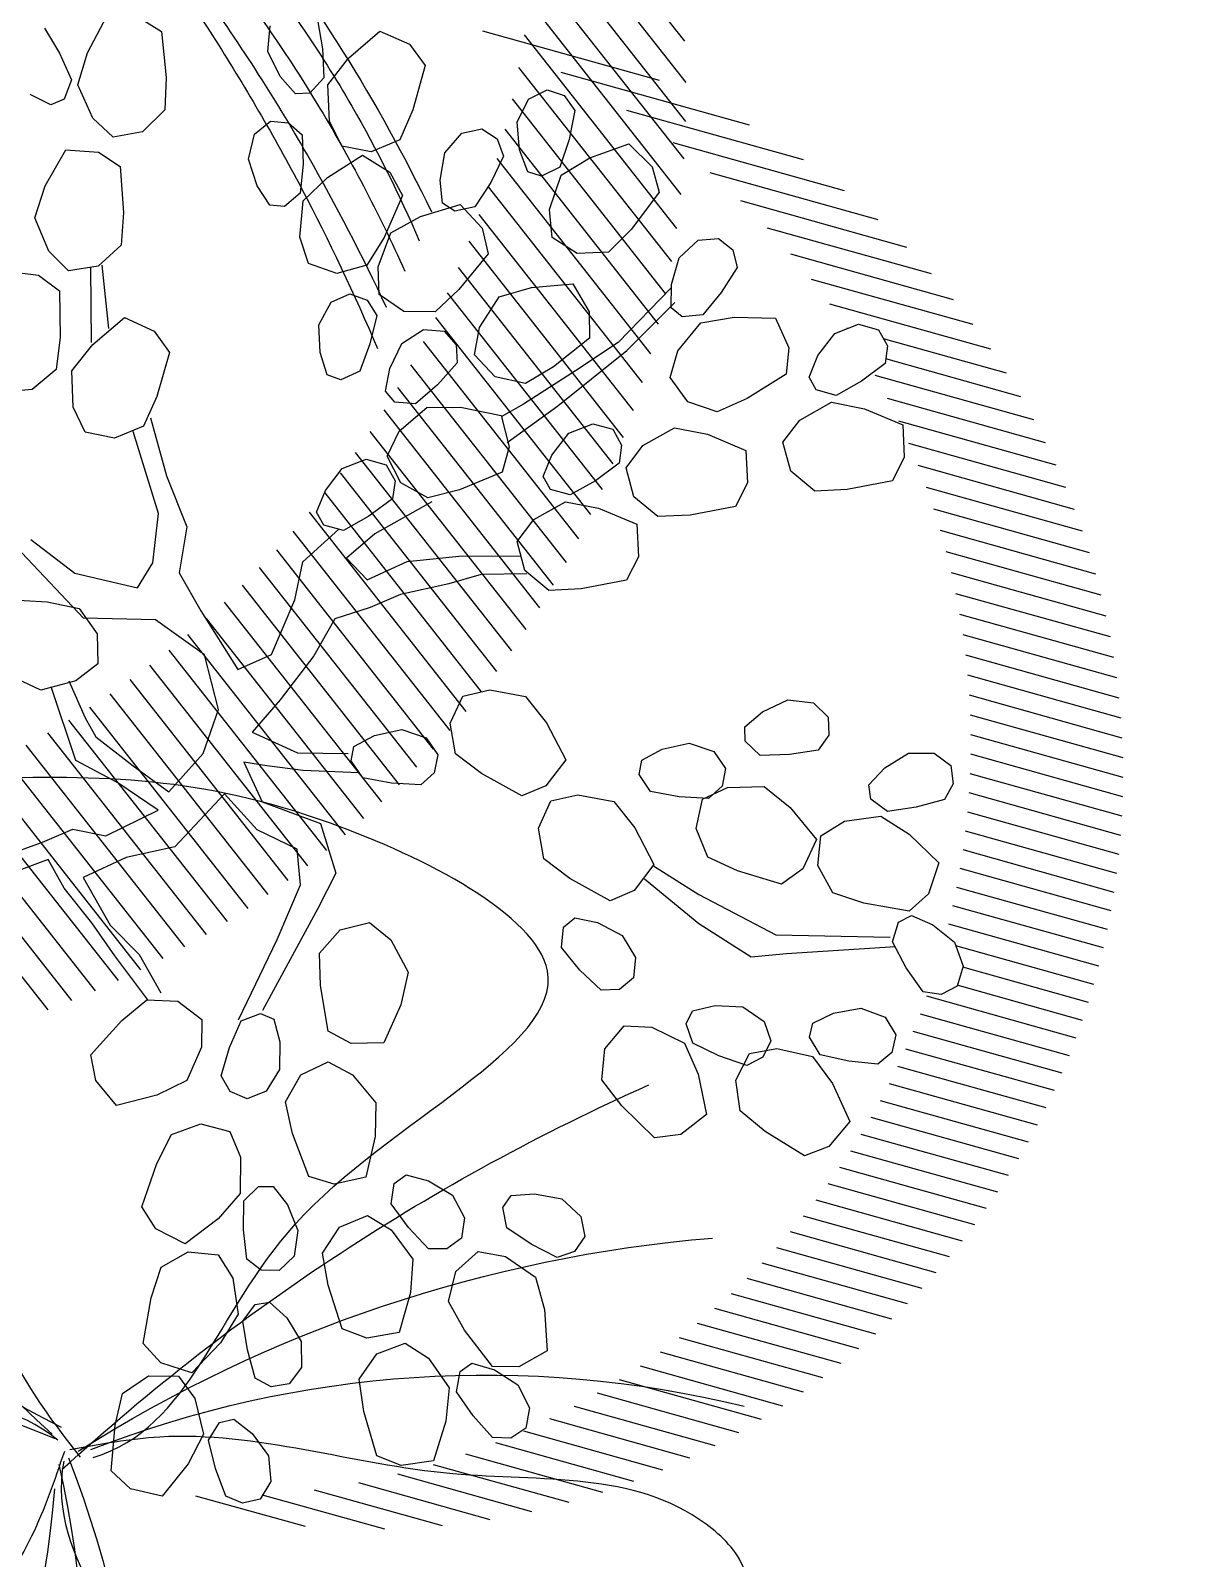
# Model space of a CAD drawing. Extents: x -809667 to 586099, y 3084146 to 3634412.
# Drawn here: x 381306.51 to 381307.657, y 3084282.553 to 3084284.054 of the extents above; entities that cross this region are included whole.
import ezdxf

# ---------------------------------------------------------------- set-up
doc = ezdxf.new("R2010")
doc.units = 0
doc.header["$LTSCALE"] = 0.5
doc.layers.get('0').update_dxf_attribs({"linetype": 'CONTINUOUS'})
for name, color, linetype in [('文字', 7, 'CONTINUOUS'), ('树', 3, 'CONTINUOUS'), ('树木', 94, 'CONTINUOUS')]:
    doc.layers.add(name, color=color, linetype=linetype)

# ---------------------------------------------------------------- blocks, each defined once
blk = doc.blocks.new('紫薇')
at = {"color": 0}
for p, q in [((132.7, 461), (133.3, 441.5)), ((149.5, 432.7), (172.7, 447.5)), ((133.3, 441.5), (131.5, 422.2)), ((191, 436.1), (199.3, 420.8)), ((111.4, 414.4), (102.9, 427.3)), ((133.5, 417.2), (149.5, 432.7)), ((131.5, 422.2), (121, 413.5)), ((131.3, 393.1), (133.5, 417.2)), ((199.3, 420.8), (187, 392.8)), ((121, 413.5), (111.4, 414.4)), ((136.9, 375.6), (131.3, 393.1)), ((187, 392.8), (175.6, 374.5)), ((254.3, 374.8), (264, 388.8)), ((81.9, 369.5), (105.5, 383.7)), ((105.5, 383.7), (123.5, 371.7)), ((155.7, 369), (136.9, 375.6)), ((293.2, 377), (286.7, 358.6)), ((65.5, 354.4), (81.9, 369.5)), ((123.5, 371.7), (131.4, 356.2)), ((175.6, 374.5), (155.7, 369)), ((253.2, 356.4), (254.3, 374.8)), ((131.4, 356.2), (118.3, 328.6)), ((256.5, 341.3), (253.2, 356.4)), ((286.7, 358.6), (278.1, 341.3)), ((62.6, 330.5), (65.5, 354.4)), ((298.6, 344.6), (325.6, 350)), ((325.6, 350), (338.6, 332.8)), ((265.1, 337), (256.5, 341.3)), ((278.1, 341.3), (265.1, 337)), ((267.3, 314.3), (278.1, 335.9)), ((278.1, 335.9), (298.6, 344.6)), ((31.4, 332.9), (48.8, 320)), ((67.7, 312.8), (62.6, 330.5)), ((118.3, 328.6), (106.4, 310.5)), ((208.1, 318.7), (219.7, 331.2)), ((219.7, 331.2), (233.1, 333.7)), ((233.1, 333.7), (243, 326.8)), ((243, 326.8), (246.9, 315.4)), ((338.6, 332.8), (340.8, 315.5)), ((48.8, 320), (55.8, 304.1)), ((204.4, 300.6), (208.1, 318.7)), ((246.9, 315.4), (237.9, 298.1)), ((340.8, 315.5), (319.2, 293.8)), ((471.3, 230.6), (385.3, 316.6)), ((57.6, 263.9), (81.7, 307.4)), ((86.3, 305.7), (67.7, 312.8)), ((72.1, 266.3), (89, 305)), ((106.4, 310.5), (86.3, 305.7)), ((266.3, 295.9), (267.3, 314.3)), ((55.8, 304.1), (41.2, 277.2)), ((205.5, 285.2), (204.4, 300.6)), ((237.9, 298.1), (226.9, 282.2)), ((281.4, 283), (266.3, 295.9)), ((213.5, 279.7), (205.5, 285.2)), ((247.7, 282.5), (275.2, 284.1)), ((275.2, 284.1), (285.6, 265.2)), ((319.2, 293.8), (301.9, 280.8)), ((41.2, 277.2), (28.4, 259.8)), ((212.4, 256.9), (226.1, 276.8)), ((226.9, 282.2), (213.5, 279.7)), ((226.1, 276.8), (247.7, 282.5)), ((301.9, 280.8), (281.4, 283)), ((8.1, 256), (-10.1, 264.1)), ((57.7, 262.3), (84.7, 267.5)), ((84.7, 267.5), (97.5, 250)), ((285.6, 265.2), (285.3, 247.7)), ((323.7, 258.6), (339.8, 264.3)), ((339.8, 264.3), (352.8, 260.3)), ((508.8, 175.5), (417.1, 267.1)), ((28.4, 259.8), (8.1, 256)), ((26, 232.4), (37.1, 253.9)), ((37.1, 253.9), (57.7, 262.3)), ((208.8, 238.9), (212.4, 256.9)), ((312.1, 244.3), (323.7, 258.6)), ((352.8, 260.3), (358.4, 249.6)), ((375.4, 252.7), (389.5, 262.3)), ((389.5, 262.3), (403.2, 261.7)), ((403.2, 261.7), (411.3, 252.8)), ((97.5, 250), (99.5, 232.7)), ((285.3, 247.7), (260.9, 229.4)), ((305.9, 230.1), (312.1, 244.3)), ((358.4, 249.6), (356.5, 237.6)), ((367.8, 235.9), (375.4, 252.7)), ((411.3, 252.8), (412.5, 240.7)), ((221.9, 223.9), (208.8, 238.9)), ((356.5, 237.6), (340.5, 226.5)), ((365.4, 220.7), (367.8, 235.9)), ((412.5, 240.7), (399.8, 225.9)), ((24.8, 214), (26, 232.4)), ((99.5, 232.7), (77.7, 211.3)), ((241.9, 218.9), (221.9, 223.9)), ((260.9, 229.4), (241.9, 218.9)), ((247.9, 214.3), (266.4, 229.8)), ((266.4, 229.8), (288.7, 229.6)), ((288.7, 229.6), (315.6, 223.8)), ((310.3, 221.6), (305.9, 230.1)), ((315.6, 223.8), (320.6, 202.8)), ((340.5, 226.5), (323.4, 217.5)), ((399.8, 225.9), (385.5, 212.9)), ((528.7, 137.8), (442.7, 223.9)), ((39.8, 200.9), (24.8, 214)), ((239.6, 197.9), (247.9, 214.3)), ((323.4, 217.5), (310.3, 221.6)), ((371.9, 213.5), (365.4, 220.7)), ((385.5, 212.9), (371.9, 213.5)), ((77.7, 211.3), (60.3, 198.5)), ((194.8, 200.1), (209.3, 209.1)), ((209.3, 209.1), (222.9, 207.9)), ((222.9, 207.9), (230.7, 198.7)), ((320.6, 202.8), (315.7, 186.1)), ((365.7, 191.6), (383.6, 207.9)), ((383.6, 207.9), (405.9, 208.5)), ((405.9, 208.5), (433, 203.9)), ((433, 203.9), (438.9, 183.1)), ((60.3, 198.5), (39.8, 200.9)), ((40.7, 143.1), (52.7, 198.7)), ((67.2, 201.1), (57.6, 162.4)), ((186.5, 183.7), (194.8, 200.1)), ((230.7, 198.7), (231.3, 186.6)), ((248.3, 180), (239.6, 197.9)), ((183.4, 168.5), (186.5, 183.7)), ((231.3, 186.6), (218.1, 172.4)), ((315.7, 186.1), (287.3, 174.9)), ((358.1, 174.8), (365.7, 191.6)), ((438.9, 183.1), (434.7, 166.2)), ((542.3, 106.5), (458.9, 190)), ((266.3, 169.8), (248.3, 180)), ((287.3, 174.9), (266.3, 169.8)), ((367.5, 157.3), (358.1, 174.8)), ((-36.7, 106.9), (-51.2, 164.9)), ((-41.5, 169.7), (-27, 135.9)), ((57.6, 162.4), (52.7, 126.2)), ((189.7, 161.1), (183.4, 168.5)), ((218.1, 172.4), (203.3, 159.9)), ((221.6, 151.8), (236.8, 162.3)), ((236.8, 162.3), (253.8, 163.3)), ((253.8, 163.3), (265.2, 155.7)), ((434.7, 166.2), (406.7, 153.8)), ((203.3, 159.9), (189.7, 161.1)), ((265.2, 155.7), (267.6, 143.9)), ((286.8, 146.4), (308.2, 157.6)), ((308.2, 157.6), (329.9, 152.6)), ((329.9, 152.6), (355, 141.2)), ((385.9, 147.9), (367.5, 157.3)), ((406.7, 153.8), (385.9, 147.9)), ((552.4, 78.8), (470.5, 160.7)), ((-78.2, 144.7), (-52.5, 128.2)), ((21.3, 116.5), (40.7, 143.1)), ((211.7, 140), (221.6, 151.8)), ((267.6, 143.9), (262.4, 133)), ((275.1, 132.1), (286.8, 146.4)), ((-27, 135.9), (4.4, 106.9)), ((213.6, 130.5), (211.7, 140)), ((262.4, 133), (244, 126.8)), ((279.8, 112.7), (275.1, 132.1)), ((355, 141.2), (355.4, 119.6)), ((559.9, 53.6), (479.1, 134.4)), ((-52.5, 128.2), (-36.1, 114.1)), ((52.7, 126.2), (33.4, 102.1)), ((225, 122.9), (213.6, 130.5)), ((244, 126.8), (225, 122.9)), ((411.8, 108.8), (424.9, 121.7)), ((424.9, 121.7), (441.6, 125.6)), ((441.6, 125.6), (454.1, 120)), ((-36.1, 114.1), (-33.9, 93.6)), ((4.4, 106.9), (21.3, 116.5)), ((191.6, 102), (206.7, 112.4)), ((206.7, 112.4), (230.4, 117.2)), ((230.4, 117.2), (249.9, 106.4)), ((295.2, 99), (279.8, 112.7)), ((355.4, 119.6), (347, 104.3)), ((454.1, 120), (458.5, 108.8)), ((4.4, 82.7), (-36.7, 106.9)), ((33.4, 102.1), (33.4, 73.1)), ((132.5, 92.4), (144.6, 102.1)), ((144.6, 102.1), (161.5, 109.3)), ((161.5, 109.3), (178.4, 106.9)), ((178.4, 106.9), (188.1, 97.2)), ((190.7, 82.1), (191.6, 102)), ((249.9, 106.4), (270.8, 88.4)), ((347, 104.3), (316.8, 99.4)), ((410.5, 106.9), (362.1, 92.4)), ((404, 95.4), (411.8, 108.8)), ((458.5, 108.8), (455.2, 97.1)), ((565.7, 30.2), (485.7, 110.1)), ((-84.9, 79.2), (-97.7, 97.4)), ((-33.9, 93.6), (-43.3, 76)), ((132.5, 82.7), (132.5, 92.4)), ((188.1, 97.2), (188.1, 85.1)), ((316.8, 99.4), (295.2, 99)), ((362.1, 92.4), (328.3, 90)), ((364.5, 85.1), (408, 97.2)), ((407.5, 86.4), (404, 95.4)), ((455.2, 97.1), (438, 87.9)), ((21.3, 46.5), (4.4, 82.7)), ((142.2, 73.1), (132.5, 82.7)), ((188.1, 85.1), (180.8, 75.5)), ((201.6, 64.6), (190.7, 82.1)), ((270.8, 88.4), (265.1, 67.5)), ((287.2, 87.6), (270.3, 87.6)), ((328.3, 90), (287.2, 87.6)), ((306.5, 75.5), (364.5, 85.1)), ((420, 80.9), (407.5, 86.4)), ((438, 87.9), (420, 80.9)), ((570, 8.1), (490.7, 87.5)), ((-87.5, 27.2), (-77.8, 77.9)), ((-61.5, 73.2), (-84.9, 79.2)), ((-65.7, 75.5), (-68.1, 48.9)), ((-43.3, 76), (-61.5, 73.2)), ((33.4, 73.1), (35.8, 27.2)), ((108.3, 68.2), (139.8, 75.5)), ((161.5, 73.1), (142.2, 73.1)), ((180.8, 75.5), (161.5, 73.1)), ((265.4, 70.7), (306.5, 75.5)), ((393.8, 68.2), (416.4, 76.9)), ((416.4, 76.9), (437.4, 69.5)), ((91.4, 48.9), (108.3, 68.2)), ((159.1, 61), (134.9, 56.2)), ((202.6, 61), (159.1, 61)), ((222.5, 58.9), (201.6, 64.6)), ((265.1, 67.5), (252.8, 55.2)), ((380.7, 55.3), (393.8, 68.2)), ((437.4, 69.5), (461, 55.4)), ((573.2, -12.7), (494.4, 66.1)), ((134.9, 56.2), (139.8, 36.8)), ((252.8, 55.2), (222.5, 58.9)), ((287.2, 48.9), (304.1, 56.2)), ((304.1, 56.2), (321, 53.7)), ((321, 53.7), (330.7, 44.1)), ((383.1, 35.6), (380.7, 55.3)), ((461, 55.4), (459, 33.9)), ((-68.1, 48.9), (-68.1, 34.4)), ((11.6, 10.3), (21.3, 46.5)), ((60, 24.8), (91.4, 48.9)), ((275.1, 39.3), (287.2, 48.9)), ((330.7, 44.1), (330.7, 32)), ((575.4, -32.6), (497, 45.8)), ((-68.1, 34.4), (-56, 5.4)), ((139.8, 36.8), (168.8, 34.4)), ((168.8, 34.4), (202.6, 19.9)), ((275.1, 29.6), (275.1, 39.3)), ((330.7, 32), (323.4, 22.3)), ((396.9, 20.2), (383.1, 35.6)), ((459, 33.9), (448.9, 19.6)), ((-70.5, 0.6), (-87.5, 27.2)), ((35.8, 27.2), (60, 24.8)), ((108.3, 24.8), (84.2, 10.3)), ((132.5, 19.9), (108.3, 24.8)), ((284.8, 19.9), (275.1, 29.6)), ((323.4, 22.3), (304.1, 19.9)), ((325.9, 17.5), (342.8, 24.8)), ((342.8, 24.8), (367, 24.8)), ((367, 24.8), (383.9, 10.3)), ((473.3, 19.9), (490.2, 27.2)), ((490.2, 27.2), (507.1, 24.8)), ((499.2, 25.9), (498.8, 26.3)), ((507.1, 24.8), (516.8, 15.1)), ((-11.6, -10.3), (11.6, 10.3)), ((84.2, 10.3), (50.3, -4.2)), ((154.3, 17.5), (132.5, 19.9)), ((185.7, 7.9), (154.3, 17.5)), ((202.6, 19.9), (236.4, 0.6)), ((234, -9.1), (238.9, 10.3)), ((238.9, 10.3), (255.8, 17.5)), ((255.8, 17.5), (279.9, 17.5)), ((279.9, 17.5), (296.9, 3)), ((304.1, 19.9), (284.8, 19.9)), ((321, -1.8), (325.9, 17.5)), ((383.9, 10.3), (400.8, -11.5)), ((418.4, 18.1), (396.9, 20.2)), ((448.9, 19.6), (418.4, 18.1)), ((461.2, 10.3), (473.3, 19.9)), ((461.2, 0.6), (461.2, 10.3)), ((516.8, 15.1), (516.8, 3)), ((-56, -28.4), (-70.5, 0.6)), ((-56, 5.4), (-43.9, -21.1)), ((207.4, 3), (185.7, 7.9)), ((234, -11.5), (207.4, 3)), ((296.9, 3), (313.8, -18.7)), ((470.9, -9.1), (461.2, 0.6)), ((516.8, 3), (509.6, -6.6)), ((576.7, -51.6), (516.8, 8.3)), ((-176.9, -1.8), (-133.4, -9.1)), ((-133.4, -9.1), (-111.6, -11.5)), ((50.3, -4.2), (23.7, -13.9)), ((241.3, -28.4), (234, -9.1)), ((328.3, -21.1), (321, -1.8)), ((490.2, -9.1), (470.9, -9.1)), ((509.6, -6.6), (490.2, -9.1)), ((577.3, -69.9), (511.5, -4.1)), ((-135.8, -21.1), (-181.7, -13.9)), ((-111.6, -11.5), (-94.7, -26)), ((-43.9, -21.1), (-11.6, -10.3)), ((23.7, -13.9), (43.1, -40.5)), ((313.8, -18.7), (304.1, -38)), ((400.8, -11.5), (391.1, -30.8)), ((420.1, -38), (425, -18.7)), ((425, -18.7), (441.9, -11.5)), ((441.9, -11.5), (466.1, -11.5)), ((466.1, -11.5), (483, -26)), ((577.3, -87.5), (500, -10.2)), ((-135.8, -42.9), (-135.8, -21.1)), ((-94.7, -26), (-56, -28.4)), ((9.2, -28.4), (6.8, -57.4)), ((21.3, -38), (9.2, -28.4)), ((260.6, -38), (241.3, -28.4)), ((347.6, -30.8), (328.3, -21.1)), ((483, -26), (499.9, -47.7)), ((576.6, -104.5), (499.6, -27.5)), ((-12.5, -40.5), (-58.4, -55)), ((-5.3, -71.9), (-12.5, -40.5)), ((40.7, -52.5), (21.3, -38)), ((43.1, -40.5), (72.1, -57.4)), ((289.6, -47.7), (260.6, -38)), ((304.1, -38), (289.6, -47.7)), ((376.6, -40.5), (347.6, -30.8)), ((391.1, -30.8), (376.6, -40.5)), ((427.4, -57.4), (420.1, -38)), ((-131, -71.9), (-135.8, -42.9)), ((-121.3, -42.9), (-121.3, -79.1)), ((-89.9, -45.3), (-121.3, -42.9)), ((-58.4, -55), (-89.9, -45.3)), ((499.9, -47.7), (490.2, -67)), ((575.5, -121), (498.7, -44.3)), ((6.8, -57.4), (33.4, -88.8)), ((72.1, -71.9), (40.7, -52.5)), ((71.7, -62.6), (77.9, -55.2)), ((77.9, -55.2), (93.4, -55.6)), ((93.4, -55.6), (111, -60.9)), ((446.7, -67), (427.4, -57.4)), ((573.8, -137.1), (497.3, -60.6)), ((72.9, -76.2), (71.7, -62.6)), ((111, -60.9), (122.4, -73.6)), ((141.1, -73), (157.2, -61.4)), ((157.2, -61.4), (174.8, -66.7)), ((174.8, -66.7), (193.3, -82.2)), ((475.7, -76.7), (446.7, -67)), ((490.2, -67), (475.7, -76.7)), ((-128.5, -98.4), (-131, -71.9)), ((-121.3, -79.1), (-114, -105.7)), ((11.6, -96), (-5.3, -71.9)), ((87.7, -88.7), (72.9, -76.2)), ((122.4, -73.6), (123.6, -87.2)), ((134.2, -92.5), (141.1, -73)), ((571.7, -152.6), (495.4, -76.3)), ((33.4, -88.8), (26.1, -122.6)), ((104.1, -99.2), (87.7, -88.7)), ((123.6, -87.2), (115.8, -96.5)), ((193.3, -82.2), (197, -104.2)), ((-123.7, -134.7), (-128.5, -98.4)), ((2, -117.8), (11.6, -96)), ((115.8, -96.5), (104.1, -99.2)), ((142.8, -112.3), (134.2, -92.5)), ((569.1, -167.7), (493.1, -91.7)), ((-114, -105.7), (-114, -134.7)), ((197, -104.2), (196, -131.7)), ((566.2, -182.5), (490.3, -106.6)), ((-29.4, -141.9), (2, -117.8)), ((158.8, -138.4), (142.8, -112.3)), ((562.9, -196.8), (487.2, -121.1)), ((26.1, -122.6), (4.4, -137.1)), ((196, -131.7), (176.1, -140.3)), ((-174.5, -147.9), (-145.5, -138.1)), ((-145.5, -138.1), (-124.3, -134.2)), ((-124.3, -134.2), (-106.8, -145.2)), ((-77.8, -175.7), (-29.4, -141.9)), ((4.4, -137.1), (-60.9, -178.1)), ((176.1, -140.3), (158.8, -138.4)), ((559.2, -210.9), (483.7, -135.3)), ((-180.2, -164.4), (-174.5, -147.9)), ((-106.8, -145.2), (-99, -163.5)), ((158, -162.4), (174.1, -150.7)), ((174.1, -150.7), (191.7, -156)), ((555.2, -224.5), (479.8, -149.2)), ((-9.2, -163.5), (10.3, -156.7)), ((10.3, -156.7), (29.5, -162)), ((29.5, -162), (36.3, -179.1)), ((191.7, -156), (210.2, -171.6)), ((233.6, -164.1), (239.8, -156.7)), ((239.8, -156.7), (255.3, -157)), ((255.3, -157), (272.9, -162.3)), ((-176.3, -185.6), (-180.2, -164.4)), ((-99, -163.5), (-108.1, -179.5)), ((-19.3, -182.6), (-9.2, -163.5)), ((151.1, -181.9), (158, -162.4)), ((210.2, -171.6), (213.9, -193.6)), ((234.8, -177.7), (233.6, -164.1)), ((272.9, -162.3), (284.3, -175.1)), ((305.8, -179.5), (310.3, -170.9)), ((310.3, -170.9), (325.4, -168)), ((325.4, -168), (343.8, -169.4)), ((343.8, -169.4), (357.7, -179.4)), ((550.9, -237.9), (475.7, -162.7)), ((-108.1, -179.5), (-127.4, -194.1)), ((-92, -188.9), (-76.6, -177.2)), ((-76.6, -177.2), (-63.1, -179.1)), ((-63.1, -179.1), (-57.2, -186.8)), ((36.3, -179.1), (35.7, -203.3)), ((159.7, -201.7), (151.1, -181.9)), ((249.6, -190.1), (234.8, -177.7)), ((284.3, -175.1), (285.5, -188.7)), ((309.8, -192.5), (305.8, -179.5)), ((357.7, -179.4), (361.7, -192.5)), ((546.3, -250.9), (471.2, -175.9)), ((-149.6, -192.7), (-176.3, -185.6)), ((-106, -202.5), (-92, -188.9)), ((-57.2, -186.8), (-61, -201.8)), ((-29.7, -211.3), (-19.3, -182.6)), ((266, -200.7), (249.6, -190.1)), ((285.5, -188.7), (277.8, -197.9)), ((327, -201.5), (309.8, -192.5)), ((361.7, -192.5), (356.1, -203.1)), ((541.3, -263.7), (466.4, -188.8)), ((-127.4, -194.1), (-149.6, -192.7)), ((-105.9, -214.5), (-106, -202.5)), ((-61, -201.8), (-70.2, -217.7)), ((175.7, -227.8), (159.7, -201.7)), ((213.9, -193.6), (212.9, -221.1)), ((249, -213.9), (262.3, -199)), ((262.3, -199), (280.6, -200.5)), ((277.8, -197.9), (266, -200.7)), ((280.6, -200.5), (302, -211.7)), ((345.2, -208.3), (327, -201.5)), ((536.1, -276.2), (461.3, -201.4)), ((-20.4, -226.1), (-29.7, -211.3)), ((35.7, -203.3), (20.8, -219.9)), ((302, -211.7), (310.3, -232.4)), ((356.1, -203.1), (345.2, -208.3)), ((-171.8, -232.2), (-153.8, -220.2)), ((-153.8, -220.2), (-133.4, -223.6)), ((-98.6, -224.2), (-105.9, -214.5)), ((-70.2, -217.7), (-85.1, -226)), ((20.8, -219.9), (-1.3, -236.2)), ((212.9, -221.1), (193, -229.7)), ((212.3, -221.6), (229.2, -253)), ((246.4, -234.4), (249, -213.9)), ((530.6, -288.4), (456, -213.7)), ((-194.7, -252.4), (-171.8, -232.2)), ((-133.4, -223.6), (-119.1, -237.5)), ((-85.1, -226), (-98.6, -224.2)), ((-77.4, -238.3), (-59.6, -227.8)), ((-59.6, -227.8), (-39.8, -229.2)), ((-39.8, -229.2), (-29.7, -244.6)), ((-1.3, -236.2), (-20.4, -226.1)), ((132.4, -239), (140.2, -227.8)), ((140.2, -227.8), (149.8, -226.1)), ((149.8, -226.1), (161.4, -236.3)), ((193, -229.7), (175.7, -227.8)), ((219.5, -269.9), (202.6, -226.4)), ((310.3, -232.4), (315.1, -259.5)), ((524.9, -300.3), (450.4, -225.8)), ((-119.1, -237.5), (-121.3, -255.7)), ((-83.6, -259.1), (-77.4, -238.3)), ((135.8, -258), (132.4, -239)), ((161.4, -236.3), (171.4, -251.7)), ((259.1, -251.9), (246.4, -234.4)), ((363.1, -244.8), (377.9, -240.2)), ((377.9, -240.2), (396.3, -239.5)), ((396.3, -239.5), (411.2, -247.9)), ((518.9, -312), (444.5, -237.6)), ((-193.6, -269.8), (-194.7, -252.4)), ((-29.7, -244.6), (-25.5, -268.4)), ((171.4, -251.7), (172, -268.8)), ((229.2, -253), (260.6, -301.3)), ((280.3, -274), (259.1, -251.9)), ((359.6, -253.8), (363.1, -244.8)), ((411.2, -247.9), (416.7, -260.4)), ((512.6, -323.4), (438.4, -249.1)), ((-121.3, -255.7), (-133.4, -276.7)), ((-88.1, -289.3), (-83.6, -259.1)), ((141.5, -276.6), (135.8, -258)), ((315.1, -259.5), (297.6, -272.1)), ((307.4, -275), (318.8, -258.8)), ((318.8, -258.8), (337.2, -258.1)), ((337.2, -258.1), (359.8, -266.8)), ((365.2, -266.3), (359.6, -253.8)), ((416.7, -260.4), (412.3, -271.7)), ((506.1, -334.6), (432, -260.4)), ((-181.7, -287.9), (-193.6, -269.8)), ((-25.5, -268.4), (-36.8, -287.6)), ((172, -268.8), (164.2, -280)), ((238.9, -306.2), (219.5, -269.9)), ((297.6, -272.1), (280.3, -274)), ((359.8, -266.8), (370.3, -286.5)), ((383.2, -273.3), (365.2, -266.3)), ((402.1, -278.1), (383.2, -273.3)), ((412.3, -271.7), (402.1, -278.1)), ((499.4, -345.5), (425.3, -271.4)), ((-133.4, -276.7), (-154.4, -284.1)), ((-143.4, -298.8), (-133.7, -282.1)), ((-133.7, -282.1), (-120.5, -278.5)), ((-120.5, -278.5), (-112.1, -283.4)), ((-112.1, -283.4), (-109.8, -298.7)), ((152.3, -282.1), (141.5, -276.6)), ((164.2, -280), (152.3, -282.1)), ((307.1, -295.7), (307.4, -275)), ((492.4, -356.2), (418.5, -282.2)), ((-218.9, -308.1), (-203, -293.5)), ((-203, -293.5), (-182.4, -293.6)), ((-182.4, -293.6), (-166, -304.9)), ((-154.4, -284.1), (-181.7, -287.9)), ((-76, -301.9), (-88.1, -289.3)), ((-36.8, -287.6), (-55.3, -308.1)), ((370.3, -286.5), (378.2, -312.8)), ((485.2, -366.6), (411.4, -292.8)), ((-151, -316.8), (-143.4, -298.8)), ((-109.8, -298.7), (-112, -316.9)), ((-55.3, -308.1), (-76, -301.9)), ((260.6, -301.3), (325.9, -340)), ((321.7, -311.7), (307.1, -295.7)), ((477.7, -376.9), (404, -303.2)), ((-238.2, -331.8), (-218.9, -308.1)), ((-166, -304.9), (-165.2, -323.3)), ((112.7, -328.7), (124.5, -311.7)), ((124.5, -311.7), (143.2, -304.7)), ((143.2, -304.7), (158.7, -314.5)), ((260.6, -315.8), (238.9, -306.2)), ((345.2, -331.1), (321.7, -311.7)), ((378.2, -312.8), (362.2, -327.4)), ((470, -386.9), (396.5, -313.3)), ((-165.2, -323.3), (-173.8, -345.9)), ((-146.2, -327.9), (-151, -316.8)), ((-112, -316.9), (-122.6, -330.4)), ((-49.5, -331.8), (-41, -321)), ((-41, -321), (-31.4, -319.9)), ((-31.4, -319.9), (-20.4, -330.7)), ((158.7, -314.5), (172.5, -334.4)), ((177.2, -337), (179.7, -323.6)), ((179.7, -323.6), (187.6, -318.1)), ((187.6, -318.1), (202.4, -322.5)), ((202.4, -322.5), (218, -332.3)), ((325.9, -347.2), (260.6, -315.8)), ((462.1, -396.6), (388.7, -323.1)), ((-234.3, -348.8), (-238.2, -331.8)), ((-135.8, -333.9), (-146.2, -327.9)), ((-122.6, -330.4), (-135.8, -333.9)), ((-105.1, -337.9), (-86.8, -328.4)), ((-86.8, -328.4), (-67, -330.8)), ((-67, -330.8), (-57.8, -346.8)), ((-47.1, -351), (-49.5, -331.8)), ((-20.4, -330.7), (-11.2, -346.6)), ((115.8, -350.1), (112.7, -328.7)), ((172.5, -334.4), (170.2, -356.6)), ((218, -332.3), (225.6, -347.6)), ((325.7, -343.5), (335.6, -334)), ((335.6, -334), (345.2, -334.3)), ((362.2, -327.4), (345.2, -331.1)), ((345.2, -334.3), (354.6, -346.6)), ((454, -406.2), (380.6, -332.8)), ((-112.3, -358.3), (-105.1, -337.9)), ((188.2, -352.9), (177.2, -337)), ((325.2, -362.8), (325.7, -343.5)), ((445.7, -415.5), (372.4, -342.2)), ((-281, -370), (-266.4, -354)), ((-266.4, -354), (-245.8, -352.3)), ((-245.8, -352.3), (-228.6, -362.3)), ((-219.7, -364.7), (-234.3, -348.8)), ((-173.8, -345.9), (-193.4, -356.6)), ((-180.1, -369.4), (-173.3, -351.3)), ((-173.3, -351.3), (-160.8, -345.7)), ((-160.8, -345.7), (-151.8, -349.1)), ((-151.8, -349.1), (-147, -363.8)), ((-57.8, -346.8), (-54.8, -370.8)), ((-42.4, -369.9), (-47.1, -351)), ((-11.2, -346.6), (-11.5, -363.7)), ((124.3, -379.4), (115.8, -350.1)), ((201.2, -367.5), (188.2, -352.9)), ((225.6, -347.6), (223.2, -361.1)), ((354.6, -346.6), (361.4, -363.7)), ((437.1, -424.6), (363.9, -351.5)), ((-228.6, -362.3), (-226.2, -380.5)), ((-193.4, -356.6), (-219.7, -364.7)), ((-147, -363.8), (-146.3, -382.2)), ((-118.4, -388.2), (-112.3, -358.3)), ((-11.5, -363.7), (-19.9, -374.5)), ((170.2, -356.6), (161.9, -382.8)), ((190.2, -372.4), (206.8, -361.4)), ((206.8, -361.4), (224.2, -367.4)), ((223.2, -361.1), (213.2, -367.9)), ((246.6, -371.5), (253.1, -364.4)), ((253.1, -364.4), (268.5, -365.4)), ((327.1, -382.2), (325.2, -362.8)), ((361.4, -363.7), (358.6, -380.5)), ((-298.2, -395.2), (-281, -370)), ((-184.7, -388.3), (-180.1, -369.4)), ((-54.8, -370.8), (-67.2, -389.3)), ((-31.9, -375.9), (-42.4, -369.9)), ((-19.9, -374.5), (-31.9, -375.9)), ((9.7, -383.3), (14, -370.3)), ((14, -370.3), (22.7, -366)), ((22.7, -366), (36.7, -372.6)), ((36.7, -372.6), (50.8, -384.5)), ((182.5, -391.6), (190.2, -372.4)), ((213.2, -367.9), (201.2, -367.5)), ((224.2, -367.4), (242, -383.7)), ((247.2, -385.2), (246.6, -371.5)), ((268.5, -365.4), (285.9, -371.4)), ((285.9, -371.4), (296.8, -384.6)), ((428.3, -433.5), (361, -366.2)), ((-226.2, -380.5), (-232.9, -403.8)), ((-146.3, -382.2), (-154.5, -397.2)), ((18.3, -400.6), (9.7, -383.3)), ((50.8, -384.5), (56.1, -400.7)), ((140.5, -385.9), (124.3, -379.4)), ((161.9, -382.8), (140.5, -385.9)), ((242, -383.7), (244.8, -405.8)), ((261.5, -398.2), (247.2, -385.2)), ((296.8, -384.6), (297.4, -398.2)), ((336.6, -389.7), (327.1, -382.2)), ((358.6, -380.5), (348.7, -390)), ((419.3, -442.2), (358.1, -381)), ((-292.9, -411.8), (-298.2, -395.2)), ((-178.3, -398.5), (-184.7, -388.3)), ((-107.1, -401.5), (-118.4, -388.2)), ((-67.2, -389.3), (-86.7, -408.7)), ((-48.1, -407), (-34, -391.9)), ((-34, -391.9), (-14.6, -387.6)), ((-14.6, -387.6), (-0.5, -399.5)), ((190.3, -411.7), (182.5, -391.6)), ((390.9, -466.8), (318.3, -394.2)), ((400.6, -458.8), (327.9, -386.1)), ((348.7, -390), (336.6, -389.7)), ((410, -450.6), (349, -389.6)), ((-232.9, -403.8), (-251.4, -416.1)), ((-231.9, -409.1), (-219.9, -402.4)), ((-219.9, -402.4), (-210.6, -405.1)), ((-210.6, -405.1), (-204.6, -419.3)), ((-167, -402.8), (-178.3, -398.5)), ((-154.5, -397.2), (-167, -402.8)), ((-86.7, -408.7), (-107.1, -401.5)), ((-0.5, -399.5), (10.2, -421.1)), ((29.1, -416.8), (18.3, -400.6)), ((56.1, -400.7), (51.8, -413.7)), ((277.4, -409.4), (261.5, -398.2)), ((297.4, -398.2), (289.3, -407.2)), ((381, -474.6), (308.5, -402.1)), ((-277, -426.4), (-292.9, -411.8)), ((-237.1, -427.7), (-231.9, -409.1)), ((-125, -422.8), (-106.5, -413.8)), ((-106.5, -413.8), (-86.8, -416.9)), ((-48.1, -428.6), (-48.1, -407)), ((51.8, -413.7), (41, -419)), ((205.2, -438.4), (190.3, -411.7)), ((244.8, -405.8), (242.6, -433.3)), ((289.3, -407.2), (277.4, -409.4)), ((370.9, -482.1), (298.5, -409.7)), ((-251.4, -416.1), (-277, -426.4)), ((-204.6, -419.3), (-202.3, -437.6)), ((-132.9, -443), (-125, -422.8)), ((-86.8, -416.9), (-78, -433.1)), ((10.2, -421.1), (4.8, -442.7)), ((41, -419), (29.1, -416.8)), ((349.9, -496.5), (277.7, -424.4)), ((360.5, -489.4), (288.2, -417.2)), ((-240.1, -447), (-237.1, -427.7)), ((-78, -433.1), (-75.8, -457.1)), ((-43.8, -458.8), (-48.1, -428.6)), ((242.6, -433.3), (222.4, -441)), ((339.1, -503.4), (267, -431.3)), ((-204, -490.6), (-257.4, -437.3)), ((-202.3, -437.6), (-209.3, -453.2)), ((-139.8, -472.8), (-132.9, -443)), ((4.8, -442.7), (-7.1, -467.6)), ((222.4, -441), (205.2, -438.4)), ((316.7, -516.3), (244.9, -444.5)), ((328, -510), (256.1, -438)), ((-232.8, -456.6), (-240.1, -447)), ((-209.3, -453.2), (-221.2, -459.9)), ((-72.9, -461.7), (-64.2, -451.2)), ((-64.2, -451.2), (-54.6, -450.3)), ((-54.6, -450.3), (-43.8, -461.4)), ((305.1, -522.4), (233.4, -450.8)), ((-221.2, -459.9), (-232.8, -456.6)), ((-159.1, -517.9), (-218.6, -458.4)), ((-75.8, -457.1), (-88.6, -475.3)), ((-71.1, -481), (-72.9, -461.7)), ((-28.7, -467.5), (-43.8, -458.8)), ((-43.8, -461.4), (-35.1, -477.6)), ((281.2, -533.9), (209.8, -462.5)), ((293.3, -528.3), (221.7, -456.7)), ((-124.5, -534.7), (-187, -472.3)), ((-128.9, -486.3), (-139.8, -472.8)), ((-88.6, -475.3), (-108.7, -494.2)), ((-7.1, -467.6), (-28.7, -467.5)), ((256.2, -544.2), (185, -473.1)), ((268.8, -539.2), (197.5, -467.9)), ((-94.9, -546.7), (-158.9, -482.7)), ((-108.7, -494.2), (-128.9, -486.3)), ((-66.9, -500), (-71.1, -481)), ((-35.1, -477.6), (-35.9, -494.7)), ((230, -553.4), (159.2, -482.6)), ((243.3, -549), (172.3, -478)), ((-68.3, -555.6), (-133.5, -490.4)), ((-43.8, -562.4), (-109.9, -496.4)), ((-35.9, -494.7), (-44.6, -505.2)), ((188.4, -564.8), (118, -494.5)), ((202.6, -561.4), (132.1, -490.8)), ((216.5, -557.6), (145.8, -486.9)), ((-21, -567.5), (-87.7, -500.8)), ((-56.6, -506.3), (-66.9, -500)), ((0.5, -571.4), (-66.8, -504.1)), ((-44.6, -505.2), (-56.6, -506.3)), ((20.9, -574.1), (-46.8, -506.4)), ((111.3, -576.2), (42, -506.8)), ((127.6, -574.8), (58.1, -505.2)), ((143.5, -572.9), (73.7, -503.1)), ((158.8, -570.6), (88.8, -500.6)), ((173.8, -567.9), (103.6, -497.7)), ((40.4, -576), (-27.7, -507.8)), ((59.1, -577), (-9.4, -508.5)), ((77.1, -577.3), (8.3, -508.5)), ((94.5, -577), (25.4, -507.9))]:
    blk.add_line(p, q, dxfattribs=at)
blk = doc.blocks.new('A$C46A015EA')
at = {"layer": '树', "color": 0, "linetype": 'Continuous'}
for centre, radius, start, end in [((1.3283, 4.0957), 1.9685, 227.56436, 31.33046), ((4.1013, 3.6261), 1.8496, 126.16905, 303.0486), ((0.7978, 3.4752), 1.9955, 251.81629, 53.749), ((3.7714, 4.1878), 2.0053, 153.43956, 313.58607), ((2.0899, 4.4107), 1.8992, 199.3601, 10.49099), ((4.6444, 2.7962), 2.0772, 109.31842, 262.8778), ((0.796, 2.5821), 1.783, 359.79096, 92.47149), ((2.8144, 4.6818), 2.1194, 188.63986, 263.62259), ((0.7622, 1.8986), 1.9389, 297.02452, 103.84892), ((1.2569, 1.36), 1.796, 310.77885, 134.4149), ((3.9565, 1.2038), 1.9441, 51.98023, 218.25708), ((3.5462, 0.8149), 2.0088, 38.87776, 198.68157), ((2.1299, 0.3263), 2.2937, 10.26666, 147.15184)]:
    blk.add_arc(centre, radius, start, end, dxfattribs=at)
blk = doc.blocks.new('白玉兰')
at = {"color": 0}
for centre, radius, start, end in [((-1260.5, 1665), 2054.4, 309.3934, 347.1655), ((-713.2, 1844.3), 1941, 291.8214, 332.6346), ((-478.2, 2077.5), 2115.2, 283.2993, 320.8528), ((-4728.7, -6984.2), 8428.8, 56.1879, 65.279), ((-1147.9, -2037), 2310.3, 61.625, 95.1491), ((-559.1, -2135.4), 2213.8, 76.7033, 111.4018), ((4370.8, -555.9), 4391.8, 172.1708, 190.6677), ((2826.9, 106.7), 2820.8, 182.2544, 209.8868), ((2146.3, 475.3), 2185, 193.3063, 228.4107)]:
    blk.add_arc(centre, radius, start, end, dxfattribs=at)
for points in [[(-33.3, 16.4), (-232.9, 72.7), (-341.9, 562), (-1253.8, 922.5), (-424.6, 1375.2), (-32.9, 1391.9), (376.3, 1386), (477, 1090.9), (236.3, 716.3), (184.7, 276.9), (29.2, 67), (-7.3, 17.6)], [(8.3, 30.7), (154.9, 177.4), (635.1, 33.7), (1394.9, 653.5), (1385.2, -291.2), (1208.5, -641.2), (1003.6, -995.4), (696.9, -939.3), (487.4, -546.3), (129.3, -286.7), (21.9, -48.6), (-3.3, 7.4)], [(36.1, -22.3), (98.6, -219.9), (-250.5, -579.7), (-51.2, -1539.8), (-884.9, -1095.2), (-1113.8, -777), (-1333.5, -431.7), (-1142.2, -185.6), (-696.9, -181.1), (-301.3, 16.9), (-40.5, 2.3), (20.8, -1.2)]]:
    blk.add_open_spline(points, degree=3, knots=[0, 0, 0, 0, 621.989778, 1340.944545, 1869.007736, 2592.427455, 2798.699245, 2915.827596, 3435.261502, 4029.77129, 4212.300518, 4212.300518, 4212.300518, 4212.300518], dxfattribs=at)
blk = doc.blocks.new('03')
at = {"layer": '树木', "color": 0}
for p, q in [((0.2579, 1.5056), (0.1172, 1.2214)), ((0.2889, 1.5006), (0.1483, 1.2167)), ((0.3195, 1.4948), (0.1791, 1.2112)), ((0.3498, 1.4883), (0.2095, 1.205)), ((0.3796, 1.481), (0.2395, 1.198)), ((0.4092, 1.4731), (0.2691, 1.1903)), ((0.4383, 1.4644), (0.2984, 1.1819)), ((0.4672, 1.455), (0.3274, 1.1727)), ((0.4957, 1.4449), (0.356, 1.1629)), ((0.5238, 1.4342), (0.3843, 1.1524)), ((0.5516, 1.4227), (0.4122, 1.1413)), ((0.5791, 1.4106), (0.4398, 1.1294)), ((0.6063, 1.3979), (0.4671, 1.1169)), ((0.6331, 1.3844), (0.4941, 1.1037)), ((0.6596, 1.3703), (0.5207, 1.0898)), ((0.6857, 1.3555), (0.5469, 1.0753)), ((0.7115, 1.34), (0.5729, 1.06)), ((0.737, 1.3238), (0.5985, 1.0441)), ((0.7621, 1.307), (0.6237, 1.0275)), ((0.7869, 1.2895), (0.6487, 1.0103)), ((0.8114, 1.2712), (0.6732, 0.9923)), ((0.8355, 1.2523), (0.6975, 0.9736)), ((0.8592, 1.2326), (0.7213, 0.9542)), ((0.8826, 1.2122), (0.7448, 0.9341)), ((0.9056, 1.191), (0.768, 0.9132)), ((0.9282, 1.1691), (0.7907, 0.8916)), ((0.9504, 1.1464), (0.8131, 0.8691)), ((0.9722, 1.1228), (0.8351, 0.8459)), ((0.9936, 1.0985), (0.8567, 0.8219)), ((1.0146, 1.0732), (0.8778, 0.797)), ((1.0351, 1.0471), (0.8985, 0.7712)), ((1.0552, 1.02), (0.9188, 0.7445)), ((1.0748, 0.992), (0.9385, 0.7168)), ((1.0939, 0.9629), (0.9578, 0.6881)), ((1.1125, 0.9328), (0.9766, 0.6584)), ((1.1305, 0.9016), (0.9948, 0.6276)), ((1.1479, 0.8691), (1.0124, 0.5956)), ((1.1646, 0.8353), (1.0294, 0.5623)), ((1.1807, 0.8002), (1.0458, 0.5277)), ((1.196, 0.7635), (1.0614, 0.4917)), ((1.2106, 0.7253), (1.0762, 0.454)), ((1.2242, 0.6852), (1.0902, 0.4147)), ((1.2368, 0.6431), (1.1032, 0.3734)), ((1.2484, 0.5988), (1.1152, 0.33)), ((1.2586, 0.552), (1.126, 0.2841)), ((1.2674, 0.5021), (1.1354, 0.2354))]:
    blk.add_line(p, q, dxfattribs=at)
for centre, radius, start, end in [((-1.6953, 1.287), 2.5637, 344.0494, 348.9103), ((-1.5249, 1.2954), 2.4291, 341.9996, 346.9383), ((-0.9493, 1.1034), 1.8647, 340.6014, 347.749), ((-0.6151, 0.9781), 1.5431, 341.8041, 348.6651), ((-1.0367, 1.1266), 2.0154, 333.2953, 346.1281), ((-1.6953, 1.287), 2.5637, 339.1884, 344.0494), ((-1.5249, 1.2954), 2.4291, 336.1061, 341.9996), ((-0.6151, 0.9781), 1.5431, 333.0784, 341.8041), ((-0.9493, 1.1034), 1.8647, 330.5829, 340.6014), ((-1.6953, 1.287), 2.5637, 331.6293, 339.1884)]:
    blk.add_arc(centre, radius, start, end, dxfattribs=at)
blk = doc.blocks.new('123213')
at = {"layer": '文字', "color": 8, "linetype": 'Continuous'}
for points, knots in [([(381894.0902, 3087161.4253), (381894.1217, 3087161.1251), (381894.153, 3087160.8276), (381894.2571, 3087159.9531), (381894.3406, 3087159.3938), (381894.5573, 3087158.4997), (381894.674, 3087158.1435), (381894.9693, 3087157.5101), (381895.1476, 3087157.2349), (381895.4947, 3087156.8656), (381895.6383, 3087156.7442), (381895.9791, 3087156.5077), (381896.1727, 3087156.3951), (381896.7929, 3087156.0698), (381897.2633, 3087155.8668), (381898.015, 3087155.4849), (381898.2971, 3087155.3283), (381898.7804, 3087154.9941), (381898.9873, 3087154.8236), (381899.3536, 3087154.4517), (381899.516, 3087154.2509), (381900.0785, 3087153.4275), (381900.3458, 3087152.7318), (381900.7486, 3087151.2961), (381900.8839, 3087150.5525), (381901.152, 3087149.1134), (381901.2851, 3087148.4179), (381901.5761, 3087147.4416), (381901.7017, 3087147.1076), (381902.0204, 3087146.4802), (381902.22, 3087146.2034), (381902.7123, 3087145.7084), (381903.002, 3087145.4928), (381903.9688, 3087144.941), (381904.7595, 3087144.6781), (381906.5317, 3087144.2868), (381907.5108, 3087144.1573), (381908.7935, 3087144.0113), (381909.071, 3087143.981), (381909.3494, 3087143.9506), (381909.3535, 3087143.9502), (381909.3576, 3087143.9497), (381909.3618, 3087143.9493), (381910.0186, 3087143.8776), (381910.6755, 3087143.8059), (381911.3324, 3087143.7342)], [0, 0, 0, 0, 0.809904, 0.809904, 2.429711, 2.429711, 3.66837, 3.66837, 4.926642, 4.926642, 5.673722, 5.673722, 6.420801, 6.420801, 7.887995, 7.887995, 8.767827, 8.767827, 9.468061, 9.468061, 10.168296, 10.168296, 12.19742, 12.19742, 14.226544, 14.226544, 16.255668, 16.255668, 17.461197, 17.461197, 18.836307, 18.836307, 20.211417, 20.211417, 22.844117, 22.844117, 25.476818, 25.476818, 26.19649, 26.19649, 26.19649, 26.207121, 26.207121, 26.207121, 27.904975, 27.904975, 27.904975, 27.904975]), ([(381893.4935, 3087161.3626), (381893.6975, 3087159.42), (381894.0535, 3087156.0303), (381900.9533, 3087154.4652), (381899.5151, 3087144.4202), (381906.1116, 3087143.7004), (381909.2843, 3087143.3542), (381909.2843, 3087143.3542), (381909.2843, 3087143.3542), (381909.2843, 3087143.3542), (381909.956, 3087143.2809), (381910.6276, 3087143.2076), (381911.2993, 3087143.1343)], [0, 0, 0, 0, 5.241042, 9.145642, 17.995634, 26.196498, 26.196498, 26.196498, 26.196498, 26.196498, 26.196498, 27.932578, 27.932578, 27.932578, 27.932578])]:
    blk.add_open_spline(points, degree=3, knots=knots, dxfattribs=at)
for name, p, xscale, yscale, zscale, rotation in [('03', (381899.9279, 3087145.8983), -0.7999999999999999, 0.8, 0.8, 191.8496555548952), ('紫薇', (381900.5371, 3087145.0352), 0.00148055020779717, 0.00148055020779717, 0.00148055020779717, 29.3674748453732), ('白玉兰', (381900.4026, 3087144.3302), -0.0004880798049271107, 0.0004880798049271107, 0.04880798235096967, 124.6526560546043), ('A$C46A015EA', (381899.6009, 3087144.2583), 0.2560000000000001, 0.2560000000000001, 0.2560000000000001, 268.002463306846)]:
    blk.add_blockref(name, p, dxfattribs=dict(at, xscale=xscale, yscale=yscale, zscale=zscale, rotation=rotation))

msp = doc.modelspace()

# ---------------------------------------------------------------- block references
at = {"layer": '文字', "color": 8}
msp.add_blockref('123213', (-593.8497, -2861.6696), dxfattribs=at)

doc.saveas('drawing.dxf')
